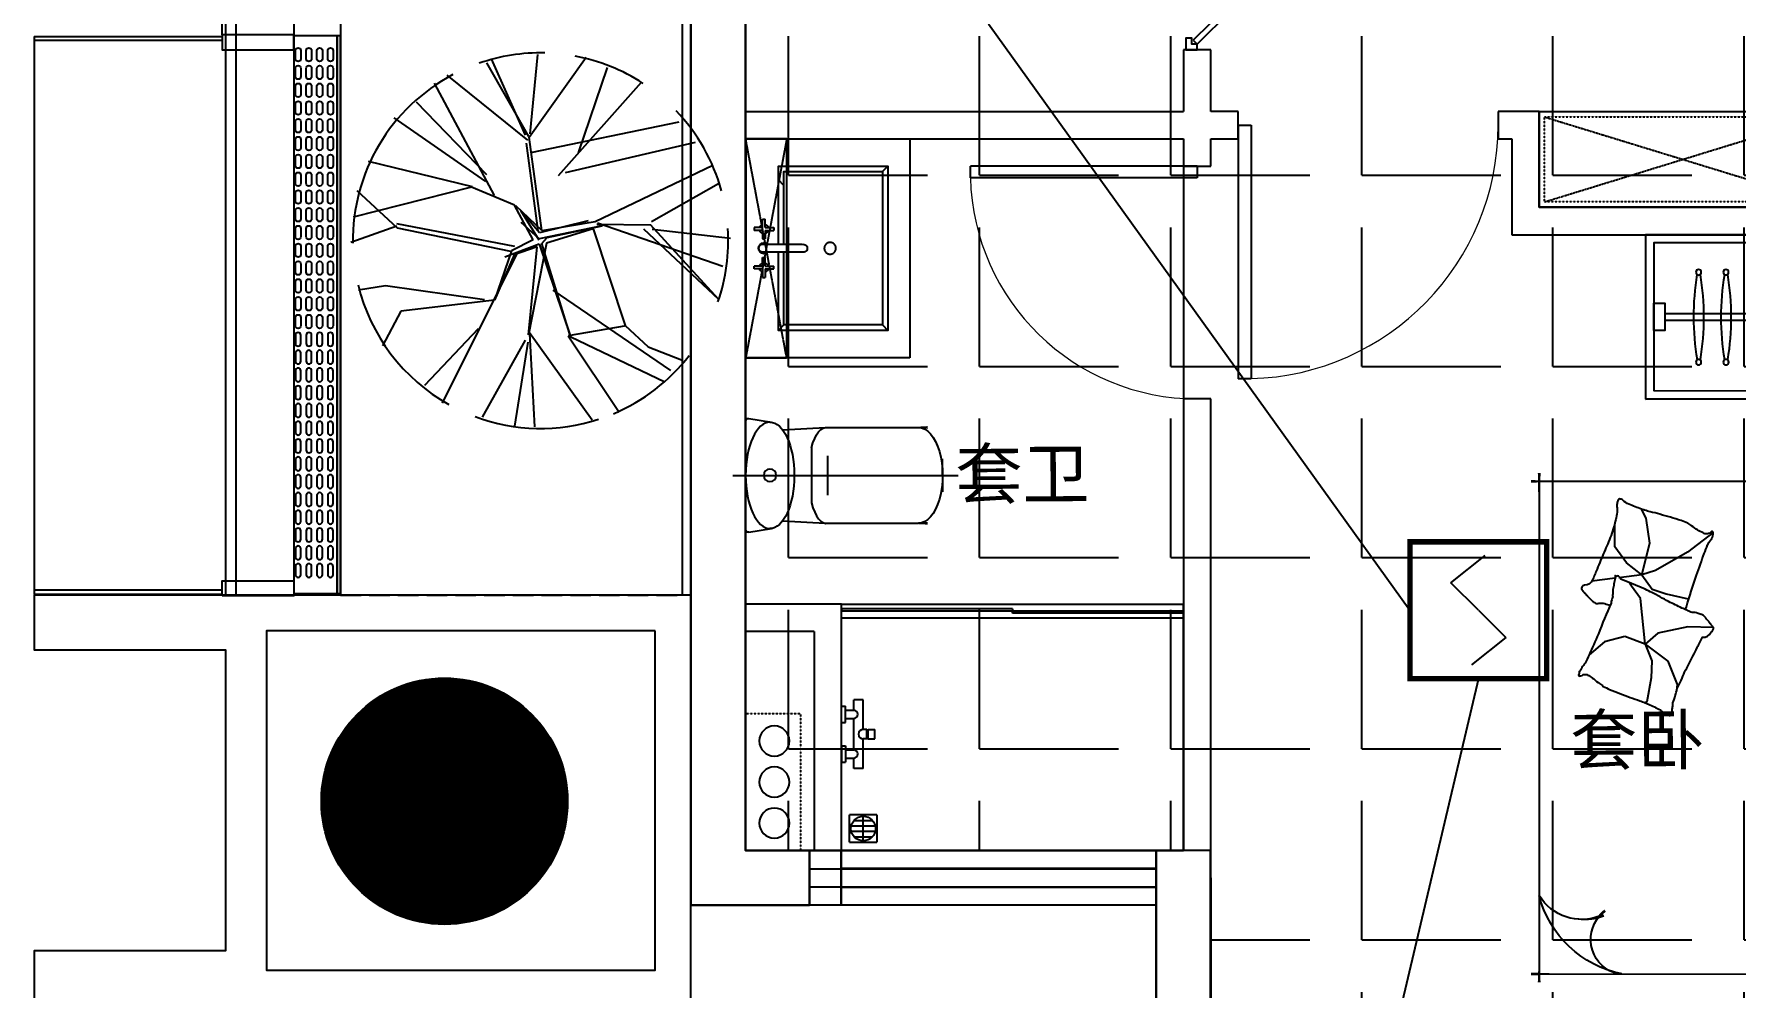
# Model space of a CAD drawing. Extents: x -284868 to 304789, y -137694 to 137894.
# Drawn here: x 189888 to 196108, y -114021 to -110535 of the extents above; entities that cross this region are included whole.
import ezdxf
from ezdxf.enums import TextEntityAlignment as Align

# ---------------------------------------------------------------- set-up
doc = ezdxf.new("R2010")
doc.units = 0
for name, pattern in [('AX-COMP-140B（200）$0$1#comfort_plan$0$DASH', [0.35, 0.25, -0.1]), ('AX-COMP-140B（200）$0$DASH', [0.35, 0.25, -0.1]), ('AX-COMP140B-Fur$0$AX-COMP140B-Fur$0$CONTINOUS', [0]), ('AX-COMP140B-Fur$0$AX-COMP140B-Fur$0$XU-140-SF-N1$0$DASH', [0.35, 0.25, -0.1]), ('AX-CORE160-Fur$0$DASH', [0.35, 0.25, -0.1]), ('DASH', [0.35, 0.25, -0.1])]:
    doc.linetypes.add(name, pattern=pattern)
doc.layers.get('0').update_dxf_attribs({"linetype": 'CONTINUOUS'})
for name, color, linetype in [('0-墙', 4, 'CONTINUOUS'), ('0-底图', 251, 'CONTINUOUS'), ('0-建筑外轮廓', 8, 'CONTINUOUS'), ('0-建筑柱体', 251, 'CONTINUOUS'), ('0-窗', 11, 'CONTINUOUS'), ('0-非设计区域', 251, 'CONTINUOUS'), ('E-FIRE-CIRC', 120, 'CONTINUOUS'), ('EQUIP-消防', 3, 'CONTINUOUS'), ('F-地漏', 8, 'CONTINUOUS'), ('P-完成面', 42, 'CONTINUOUS'), ('P-平面家具', 3, 'CONTINUOUS'), ('P-平面植物', 251, 'CONTINUOUS')]:
    doc.layers.add(name, color=color, linetype=linetype)
doc.styles.add('_TCH_DYN', font='')
doc.styles.get("Standard").update_dxf_attribs({"font": 'GBENOR', "bigfont": 'GBCBIG'})
doc.styles.get('_TCH_DYN').set_extended_font_data('SimSun')

# ---------------------------------------------------------------- blocks, each defined once
blk = doc.blocks.new('20000110023AX-COMP-140B（200）$0$111110111022110811071652CDX卫生间立管047060')
at = {"linetype": 'AX-COMP-140B（200）$0$1#comfort_plan$0$DASH', "ltscale": 0.2}
for p, q in [((-250, 105), (250, 105)), ((-250, 105), (-250, -95)), ((250, 105), (250, -95)), ((-250, -95), (250, -95))]:
    blk.add_line(p, q, dxfattribs=at)
for centre in [(-150, 0), (0, 0), (150, 0)]:
    blk.add_circle(centre, 55)
blk = doc.blocks.new('*U399')
for p, q in [((600, 80), (600, 330)), ((700, -20), (700, 330)), ((600, 80), (-200, 80)), ((-200, -20), (700, -20))]:
    blk.add_line(p, q)
at = {"extrusion": (0, 0, -1), "zscale": -1}
blk.add_blockref('20000110023AX-COMP-140B（200）$0$111110111022110811071652CDX卫生间立管047060', (-50, 225), dxfattribs=at)
blk = doc.blocks.new('*U375')
at = {"linetype": 'AX-COMP-140B（200）$0$1#comfort_plan$0$DASH'}
for p, q in [((-349.9, 130), (-349.9, 280)), ((-349.9, 280), (450.1, 280)), ((450.1, 130), (-349.9, 280)), ((-349.9, 130), (450.1, 280)), ((450.1, 280), (450.1, 130)), ((450.1, 130), (-349.9, 130))]:
    blk.add_line(p, q, dxfattribs=at)
for p, q in [((-349.9, 280), (-349.9, -320)), ((450.1, 280), (-349.9, 280)), ((-25.4, 218.2), (-25.4, 249.5)), ((-25.4, 249.5), (-15.4, 249.5)), ((-15.4, 218.2), (-15.4, 249.5)), ((115.4, 218.2), (115.4, 249.5)), ((125.4, 249.5), (115.4, 249.5)), ((125.4, 218.2), (125.4, 249.5)), ((450.1, -320), (450.1, 280)), ((-25.4, 218.2), (-56.6, 218.2)), ((-56.6, 218.2), (-56.6, 208.2)), ((-25.4, 208.2), (-56.6, 208.2)), ((-25.4, 208.2), (-25.4, 177)), ((-15.4, 218.2), (15.9, 218.2)), ((-15.4, 208.2), (15.9, 208.2)), ((-15.4, 208.2), (-15.4, 177)), ((15.9, 218.2), (15.9, 208.2)), ((115.4, 218.2), (84.1, 218.2)), ((84.1, 218.2), (84.1, 208.2)), ((115.4, 208.2), (84.1, 208.2)), ((115.4, 208.2), (115.4, 177)), ((125.4, 218.2), (156.6, 218.2)), ((125.4, 208.2), (156.6, 208.2)), ((125.4, 208.2), (125.4, 177)), ((156.6, 218.2), (156.6, 208.2)), ((-179.9, 140), (-199.9, 160)), ((-25.4, 177), (-15.4, 177)), ((125.4, 177), (115.4, 177)), ((330.1, 140), (350.1, 160)), ((-229.9, -220), (-249.9, -240)), ((330.1, -220), (350.1, -240)), ((-349.9, -320), (450.1, -320))]:
    blk.add_line(p, q)
at = {"linetype": 'AX-COMP-140B（200）$0$DASH'}
for p, q in [((35.6, 217.6), (35.6, 70.8)), ((64.4, 70.8), (64.4, 217.6))]:
    blk.add_line(p, q, dxfattribs=at)
for points in [[(35.6, 160), (-249.9, 160), (-249.9, -240), (350.1, -240), (350.1, 160), (64.4, 160)], [(35.6, 140), (-229.9, 140), (-229.9, -220), (330.1, -220), (330.1, 140), (64.4, 140)]]:
    blk.add_lwpolyline(points)
blk.add_circle((50, -28.6), 21.4, dxfattribs=at)
for centre, start, end in [((-20.4, 213.2), 107.00272, 162.99728), ((-20.4, 213.2), 197.00272, 252.99728), ((-20.4, 213.2), 17.00272, 72.99728), ((-20.4, 213.2), 287.00272, 342.99728), ((120.4, 213.2), 107.00272, 162.99728), ((120.4, 213.2), 197.00272, 252.99728), ((120.4, 213.2), 17.00272, 72.99728), ((120.4, 213.2), 287.00272, 342.99728)]:
    blk.add_arc(centre, 17.1, start, end, dxfattribs=at)
for centre, radius, start, end in [((50, 213.2), 20, 315.95732, 224.04268), ((50, 217.6), 14.4, 0, 180), ((50, 69.2), 14.5, 173.57398, 6.42602)]:
    blk.add_arc(centre, radius, start, end)
blk = doc.blocks.new('2111111100110023AX-COMP140B-Fur$0$AX-COMP140B-Fur$0$111110111022110811071652A$C643C1FD2053066')
for points in [[(28, 342.7, -0.263368), (0.1, 361.5, -0.494818), (9.2, 380.2, -0.049225), (26.9, 382, -0.036831), (50.5, 380.2, -0.031893), (88.5, 372.1, 0.035782), (122.4, 365.1, 0.032941), (212.1, 359.2, 0.026564), (323.3, 365.1, 0.017905), (360.8, 370.4, -0.033397), (381, 372.7, -0.03204), (418.1, 372, 0.018442), (482.4, 368.9, 0.010837), (547.2, 369.7, 0.014624), (595.1, 372.7, 0.111249), (617.7, 380, -0.153708), (634.6, 384, -0.076444), (642, 382.2, -0.215512), (643.9, 380.2, -0.585858), (641.3, 377.2, 0.363489), (636.4, 374.6, 0.191716), (636.4, 363, -0.129675), (638.3, 346.4, -0.01735), (635.3, 329.6, 0.019326), (632.7, 314.5, 0.018818), (626.1, 246.1, 0.021828), (625.2, 186.9, 0.006204), (626.5, 153.1, 0.001963), (632.7, 46.2, 0.028341), (636.9, 10, -0.117014), (636.4, 1.1, -0.36606), (635, 0.2, -0.03973), (621.4, 3, -0.048309), (607.7, 8.5, 0.062981), (597, 12.4, 0.04058), (573.6, 15.8, 0.014345), (506.9, 18, 0.005484), (381.4, 17.3, 0.007153), (285.3, 14.3, 0.008762), (242.7, 11.6, -0.008153), (197, 8.6, -0.06251), (139.9, 13, 0.078669), (94.3, 15.1, 0.047825), (71.9, 10.4, -0.034494), (41.1, 3, -0.023571), (15.8, 0, -0.510228), (14.9, 1.1), (22.4, 31.2), (43, 113.7, 0.073041), (45, 133.3, 0.023305), (39.3, 194.4, 0.018299), (35.2, 217.3, -0.01097), (27.9, 255.3, -0.042281), (24.9, 289.6, -0.027201), (27.9, 343)], [(583.8, 374.6, 0.088153), (549.3, 371, 0.088153), (518.1, 355.8, 0.077547), (496.5, 334.2, 0.077547), (482.4, 307)], [(501.9, 368.9, 0.027842), (478.1, 358.3, 0.048685), (465.5, 350.2, 0.023666), (437.6, 325.8, 0.031223), (418.6, 305.1, 0.046801), (413.5, 297.5, 0.023191), (405.5, 280.7)], [(118.4, 15.8, 0.009729), (145.7, 24.8, 0.009729), (172.6, 34.9, 0.007971), (194.3, 44, 0.007971), (215.8, 53.7)]]:
    blk.add_lwpolyline(points, format="xyb")
blk = doc.blocks.new('2111111100110023AX-COMP140B-Fur$0$AX-COMP140B-Fur$0$111110111022110811071652A$C5A527934052065')
for p, q in [((122.8, 492.3), (194, 398.8)), ((469.1, 493.2), (467.3, 399.6)), ((194, 398.8), (261.6, 281.4)), ((347, 320.5), (364.8, 400.5)), ((467.3, 399.6), (490.5, 289.8)), ((329.2, 269), (347, 320.5)), ((530.8, 243.4), (592.7, 326.9)), ((592.7, 326.9), (677.8, 361)), ((677.8, 361), (699.5, 357.9)), ((162, 260.1), (69.5, 247.7)), ((277.7, 231.7), (162, 260.1)), ((261.6, 281.4), (277.7, 231.7)), ((277.7, 231.7), (329.2, 269)), ((490.5, 289.8), (530.8, 243.4)), ((530.8, 243.4), (591.1, 268.1)), ((591.1, 268.1), (653.1, 265)), ((653.1, 265), (741.3, 249.6)), ((741.3, 249.6), (744.3, 243.8)), ((69.5, 247.7), (37.1, 229.6)), ((277.7, 231.7), (233.2, 174.8)), ((277.7, 231.7), (288.3, 147)), ((318.7, 193.9), (307.8, 186.1)), ((363.6, 226.4), (318.7, 193.9)), ((530.8, 243.4), (363.6, 226.4)), ((530.8, 243.4), (502.9, 169.1)), ((174.5, 132.1), (90.9, 132.1)), ((233.2, 174.8), (174.5, 132.1)), ((289.9, 133.7), (300.6, 48.6)), ((502.9, 169.1), (521.5, 94.8)), ((521.5, 94.8), (569.7, 38.5))]:
    blk.add_line(p, q)
blk.add_lwpolyline([(405, 391.5, -0.025626), (394.6, 394, -0.0108), (278.2, 431.5, -0.00456), (199.4, 459.6, -0.01125), (167.9, 471.9, -0.069394), (150.9, 482, 0.079756), (136, 490.4, 0.106399), (122.8, 492.3, 0.328642), (119.2, 489.3, 0.299547), (121.3, 483.4, -0.189917), (126.3, 475.5, -0.033518), (127.3, 466.2, -0.075627), (126.9, 462.1, -0.053489), (124.2, 455.1, -0.017838), (113.3, 435.3, -0.038394), (97.8, 413.4, 0.059529), (88.5, 398.9, 0.035943), (79, 375.3, 0.011245), (55.9, 297.6, 0.006203), (46.6, 262, -0.010783), (41.1, 241.6, -0.019485), (37.1, 229.6, -0.005062), (19.4, 184.4, -0.101392), (4.4, 161.7, 0.223768), (0, 149.6, 0.25558), (2.8, 145.5, 0.081563), (16.9, 140.9, 0.071805), (32.3, 140.8, -0.069985), (48.1, 140.7, -0.03546), (101.7, 129, -0.029432), (163.8, 106.8, -0.001554), (193.8, 93.8, 0.00152), (224.5, 80.6, 0.004735), (256.2, 67.5, -0.00382), (295.6, 51.2, -0.296001), (315.3, 22.1, 0.649774), (334.6, 14, 0.02319), (338.7, 18.2, -0.0288), (342, 21.5, -0.005727), (347.9, 26.7, 0.004358), (355.7, 33.5, 0.027528), (371, 48.7, 0.046214), (378.7, 59, 0.194121), (381.2, 74, -0.133719), (382.3, 95.6, -0.005779), (389, 115.4, -0.008882)], format="xyb")
blk.add_lwpolyline([(770.3, 299.1, 0.101392), (787, 320.6, -0.223768), (792.3, 332.3, -0.25558), (789.8, 336.7, -0.081563), (776.1, 342.3, -0.071805), (760.8, 343.6, 0.069985), (745, 344.9, 0.03546), (692.5, 360.6, 0.029432), (632.3, 387.6, 0.001554), (603.3, 402.8, -0.00152), (573.8, 418.3, -0.004735), (543.1, 433.8, 0.00382), (505.1, 453.1, 0.296001), (487.7, 483.6, 0.265444), (469.1, 493.2, -0.02319), (464.7, 489.3, 0.0288), (461.2, 486.3, 0.005727), (454.9, 481.5, -0.004358), (446.6, 475.3, -0.027528), (430.1, 461.4, -0.046214), (421.7, 451.7, -0.194121), (418, 436.9, 0.133719), (415.3, 415.4, 0.011505), (398.6, 377.3, 0.008882), (374.9, 328.9, 0.012426), (341.4, 267.4, -0.033612), (330, 244.1), (309.3, 193.4), (293.3, 154.3, 0.224341), (280.3, 142.3, -0.722772), (280.1, 134.4, -0.103513), (283.5, 133.9, 0.053465), (290, 133.7, 0.030109), (310.7, 129.5, -0.031436), (330.6, 125.5, -0.05324), (344.2, 125.2, 0.05518), (357.4, 124.8, 0.056271), (380.1, 118.8, 0.0108), (493.3, 72.6, 0.00456), (569.7, 38.5, 0.01125), (600.2, 23.8, 0.069394), (616.3, 12.5, -0.079756), (630.6, 2.9, -0.106399), (643.6, 0, -0.328642), (647.5, 2.8, -0.299547), (645.8, 8.8, 0.189917), (641.5, 17.1, 0.033518), (641.1, 26.4, 0.075627), (641.8, 30.4, 0.053489), (645, 37.3, 0.017838), (657.4, 56.2, 0.038394), (674.5, 76.8, -0.059529), (685, 90.5, -0.035943), (696.3, 113.3, -0.011245), (725.3, 189, -0.006203), (737.2, 223.8, 0.010783), (744.3, 243.8, 0.019485), (749.2, 255.4, 0.005062)], format="xyb", close=True)
blk = doc.blocks.new('2111111100110023AX-COMP140B-Fur$0$AX-COMP140B-Fur$0$111110111022110811071652cdx床头灯2.0055068')
for p, q in [((0, 122), (0, 164.8)), ((-34.7, 25.2), (-94.8, 69)), ((-22.4, 36.6), (-61.2, 100)), ((-6.7, 42.3), (-18.3, 115.8)), ((10, 41.7), (27.5, 114)), ((25.2, 34.7), (69, 94.8)), ((-122, 0), (-164.8, 0)), ((-41.7, 10), (-114, 27.5)), ((-19.5, 0), (-38.2, 0)), ((0, 19.5), (0, 38.2)), ((19.5, 0), (38.2, 0)), ((36.6, 22.4), (100, 61.2)), ((42.3, 6.7), (115.8, 18.3)), ((122, 0), (164.8, 0)), ((-42.3, -6.7), (-115.8, -18.3)), ((-36.6, -22.4), (-100, -61.2)), ((-25.2, -34.7), (-69, -94.8)), ((-27.3, -114.1), (-10, -41.7)), ((0, -19.5), (0, -38.2)), ((18.7, -113.9), (7, -42.3)), ((62.6, -99.2), (22.9, -36.2)), ((34.7, -25.2), (96, -67.3)), ((41.7, -10), (114.4, -25.8)), ((0, -122), (0, -164.8))]:
    blk.add_line(p, q)
for points in [[(0, 164.8), (0, 122)], [(-164.8, 0), (-122, 0)], [(164.8, 0), (122.1, -1.7)], [(0, -164.8), (0, -122)]]:
    blk.add_lwpolyline(points)
for radius in [42.9, 38.2]:
    blk.add_circle((0, 0), radius)
for centre, start, end in [((-74.5, 34.5), 120.48094, 190.0445), ((-55.7, 60.3), 97.98094, 167.5445), ((-28.3, 77.1), 75.48094, 145.0445), ((3.3, 82), 52.98094, 122.5445), ((34.5, 74.5), 30.48094, 100.0445), ((60.3, 55.7), 7.98094, 77.5445), ((-82, 3.3), 142.98094, 212.5445), ((77.1, 28.3), 345.48094, 55.0445), ((82, -3.3), 322.98094, 32.5445), ((-77.1, -28.3), 165.48094, 235.0445), ((-60.3, -55.7), 187.98094, 257.5445), ((74.5, -34.5), 300.48094, 10.0445), ((-34.5, -74.5), 210.48094, 280.0445), ((-3.3, -82), 232.98094, 302.5445), ((28.3, -77.1), 255.48094, 325.0445), ((55.7, -60.3), 277.98094, 347.5445)]:
    blk.add_arc(centre, 40.1, start, end)
blk = doc.blocks.new('*U382')
for p, q in [((-900, 0), (-1350, 0)), ((-1350, 0), (-1350, -450)), ((1350, 0), (-1350, 0)), ((-900, 0), (900, 0)), ((-900, -2100), (-900, 0)), ((-900, -450), (-900, 0)), ((-1330, -50), (-1330, -430)), ((-920, -430), (-920, -50)), ((-900, -52.4), (900, -52.4)), ((900, 0), (900, -2100)), ((900, -450), (900, 0)), ((900, 0), (1350, 0)), ((920, -430), (920, -50)), ((1330, -50), (1330, -430)), ((1350, 0), (1350, -450)), ((-1330, -430), (-920, -430)), ((1330, -430), (920, -430)), ((-1350, -450), (-900, -450)), ((1350, -450), (900, -450)), ((900, -2100), (-900, -2100))]:
    blk.add_line(p, q)
at = {"linetype": 'AX-COMP140B-Fur$0$AX-COMP140B-Fur$0$CONTINOUS', "ltscale": 2.5}
blk.add_line((-900, -494.1), (129.6, -493.7), dxfattribs=at)
for points in [[(-1300, -20), (-1300, -50), (-1330, -50)], [(-950, -20), (-1300, -20)], [(-950, -20), (-950, -50), (-920, -50)], [(950, -20), (950, -50), (920, -50)], [(950, -20), (1300, -20)], [(1300, -20), (1300, -50), (1330, -50)]]:
    blk.add_lwpolyline(points)
for points in [[(-1350, -332.6, 0, 18, 0), (-1350, -478.5, 10, 10, 0)], [(-900, -349.7, 0, 10, 0), (-900, -477.7, 10, 10, 0)], [(900, -349.7, 0, 10, 0), (900, -477.7, 10, 10, 0)], [(1350, -332.6, 0, 18, 0), (1350, -478.5, 10, 10, 0)], [(-1380.6, -450, 10, 0, 0), (-1202.9, -450, 10, 10, 0)], [(-873.3, -450, 18, 0, 0), (-1032.5, -450, 10, 10, 0)], [(873.3, -450, 18, 0, 0), (1032.5, -450, 10, 10, 0)], [(1380.6, -450, 10, 0, 0), (1202.9, -450, 10, 10, 0)], [(-668.5, -1859, 10, 0, -0.374242), (-834.4, -1895.4, 10, 10, 2.21586)], [(-686.1, -1863.7, 10, 0, 0.177019), (-693.3, -1995.7, 10, 10, -2.21586)], [(-900, -1958.5, 0, 10, 0), (-900, -2130, 10, 10, 0)], [(900, -2005.4, 0, 10, 0), (900, -2130, 10, 10, 0)], [(-775.4, -2100, 0, 10, 0), (-930, -2100, 10, 10, 0)], [(658.3, -2100, 0, 10, 0), (930, -2100, 10, 10, 0)]]:
    blk.add_lwpolyline(points, format="xyseb")
for centre, radius, start, end in [((128.9, -1775.7), 1282, 53.02297, 89.96514), ((10.6, -1124.5), 642, 25.92108, 79.31539), ((-515.9, -1720.7), 391.6, 191.30173, 255.64344), ((-773.9, -1781.8), 129.7, 193.56133, 311.45499), ((-519.2, -1944.9), 181.3, 157.79381, 238.81667)]:
    blk.add_arc(centre, radius, start, end, dxfattribs=at)
at = {"linetype": 'AX-COMP140B-Fur$0$AX-COMP140B-Fur$0$XU-140-SF-N1$0$DASH', "ltscale": 2.5}
blk.add_arc((757.9, -855.2), 175.9, 36.12132, 174.81159, dxfattribs=at)
at = {"xscale": -1}
for name, p in [('2111111100110023AX-COMP140B-Fur$0$AX-COMP140B-Fur$0$111110111022110811071652cdx床头灯2.0055068', (-1125, -225)), ('2111111100110023AX-COMP140B-Fur$0$AX-COMP140B-Fur$0$111110111022110811071652A$C643C1FD2053066', (-140.3, -485.7)), ('2111111100110023AX-COMP140B-Fur$0$AX-COMP140B-Fur$0$111110111022110811071652A$C5A527934052065', (835.6, -1956.2))]:
    blk.add_blockref(name, p, dxfattribs=at)
for name, p in [('2111111100110023AX-COMP140B-Fur$0$AX-COMP140B-Fur$0$111110111022110811071652cdx床头灯2.0055068', (1125, -225)), ('2111111100110023AX-COMP140B-Fur$0$AX-COMP140B-Fur$0$111110111022110811071652A$C643C1FD2053066', (140.3, -485.7))]:
    blk.add_blockref(name, p)
blk = doc.blocks.new('*U374')
at = {"ltscale": 10}
for p, q in [((0, 327), (0, -496.5)), ((-208, 268.7), (-194.2, 185.4)), ((-197.6, 280), (197.6, 280)), ((208, 268.7), (194.2, 185.4)), ((-166, 144.9), (-175, -10.6)), ((166, 144.9), (175, -10.6)), ((-100.2, 39.7), (100.2, 39.7)), ((0, 25.9), (0, -63.5)), ((-175, -12), (-175, -351.2)), ((-71.7, -18.8), (71.7, -18.8)), ((-43.6, -18.8), (43.6, -18.8)), ((175, -12), (175, -351.2))]:
    blk.add_line(p, q, dxfattribs=at)
for p, q in [((-375, 280), (375, 280)), ((-175, -351.2), (-175, -384.6)), ((0, -440), (-59.9, -440)), ((0, -440), (59.9, -440))]:
    blk.add_line(p, q)
for points in [[(-175, -384.6, 10, 0, 0), (-175, -296.7, 10, 10, 0)], [(175, -384.6, 10, 0, 0), (175, -296.7, 10, 10, 0)]]:
    blk.add_lwpolyline(points, format="xyseb")
blk.add_circle((0, 191.2), 22.8, dxfattribs=at)
for centre, start, end in [((-197.6, 269.5), 90, 184.88863), ((197.6, 269.5), 355.11137, 90)]:
    blk.add_arc(centre, 10.4, start, end, dxfattribs=at)
at = {"ltscale": 10, "extrusion": (0, 0, -1)}
for centre, major_axis, ratio, start_param, end_param in [((0, 191.2), (194.6, 0), 0.456392, 3.141593, 6.283185), ((0.7, -11.9), (-174.9, 3.2), 0.369842, 2.169272, 3.218057)]:
    blk.add_ellipse(centre, major_axis=major_axis, ratio=ratio, start_param=start_param, end_param=end_param, dxfattribs=at)
at = {"ltscale": 10}
for centre, major_axis, ratio, start_param, end_param in [((0, 191.2), (194.6, 0), 0.456392, 3.141593, 6.283185), ((-0.7, -11.9), (174.9, 3.2), 0.369842, 2.169272, 3.218057), ((0, -351.2), (-175, 0), 0.507463, 0, 3.141593)]:
    blk.add_ellipse(centre, major_axis=major_axis, ratio=ratio, start_param=start_param, end_param=end_param, dxfattribs=at)
blk = doc.blocks.new('*U377')
for p, q in [((-350, -920), (-350, 330)), ((-300, 330), (-350, 330)), ((-325, -295), (-325, 330)), ((-325, 330), (-317, 330)), ((-317, 330), (-317, -295)), ((-300, -920), (-300, 330)), ((550, 330), (-300, 330)), ((550, -920), (550, 330)), ((-333, -295), (-333, -920)), ((-333, -295), (-325, -295)), ((-325, -920), (-325, -295)), ((-317, -295), (-325, -295)), ((142.5, -797.5), (107.5, -797.5)), ((107.5, -822.5), (107.5, -797.5)), ((142.5, -822.5), (142.5, -797.5)), ((420, -790), (420, -890)), ((420, -790), (520, -790)), ((440, -873.5), (440, -806.5)), ((460, -883.9), (460, -796.1)), ((480, -883.9), (480, -796.1)), ((500, -873.5), (500, -806.5)), ((520, -890), (520, -790)), ((0, -840), (0, -875)), ((107.5, -840), (0, -840)), ((142.5, -822.5), (107.5, -822.5)), ((107.5, -827.5), (107.5, -840)), ((142.5, -827.5), (107.5, -827.5)), ((109.5, -827.5), (109.5, -822.5)), ((140.5, -827.5), (140.5, -822.5)), ((142.5, -827.5), (142.5, -840)), ((250, -840), (142.5, -840)), ((250, -840), (250, -875)), ((515, -840), (425, -840)), ((-300, -920), (-350, -920)), ((-333, -920), (-325, -920)), ((550, -920), (-300, -920)), ((37.5, -875), (0, -875)), ((22.5, -920), (22.5, -905)), ((82.5, -905), (22.5, -905)), ((82.5, -920), (22.5, -920)), ((37.5, -905), (37.5, -875)), ((67.5, -905), (67.5, -875)), ((182.5, -875), (67.5, -875)), ((82.5, -920), (82.5, -905)), ((167.5, -920), (82.5, -920)), ((167.5, -920), (167.5, -905)), ((167.5, -905), (227.5, -905)), ((167.5, -920), (227.5, -920)), ((182.5, -905), (182.5, -875)), ((250, -875), (212.5, -875)), ((212.5, -905), (212.5, -875)), ((227.5, -920), (227.5, -905)), ((520, -890), (420, -890))]:
    blk.add_line(p, q)
blk.add_circle((470, -840), 45)
for centre, radius, start, end in [((52.5, -875), 15, 0, 180), ((125, -840), 17.5, 180, 0), ((197.5, -875), 15, 0, 180)]:
    blk.add_arc(centre, radius, start, end)
blk = doc.blocks.new('*U383')
for p, q in [((0, 600), (-1711, 600)), ((-1641, 312), (-70, 312)), ((-1641, 288), (-70, 288))]:
    blk.add_line(p, q)
for points in [[(-1711, 600), (0, 600), (0, 0), (-1711, 0)], [(-1681, 570), (-30, 570), (-30, 30), (-1681, 30)], [(-1681, 250), (-1641, 250), (-1641, 350), (-1681, 350)], [(-30, 250), (-70, 250), (-70, 350), (-30, 350)]]:
    blk.add_lwpolyline(points, close=True)
for centre in [(-1517.4, 465.5), (-1417.4, 465.5), (-1317.4, 465.5), (-1217.4, 465.5), (-1117.4, 465.5), (-1017.4, 465.5), (-917.4, 465.5), (-817.4, 465.5), (-726.7, 465.5), (-556, 457.7), (-496.6, 465.5), (-375.5, 461.2), (-299.1, 461.6), (-145.1, 465.5), (-1517.4, 137), (-1417.4, 137), (-1317.4, 137), (-1217.4, 137), (-1117.4, 137), (-1017.4, 137), (-917.4, 137), (-817.4, 137), (-726.7, 137), (-654.8, 144.5), (-496.6, 137), (-450.7, 141.5), (-229.9, 140.5), (-145.1, 137)]:
    blk.add_circle(centre, 10)
for centre, start, end in [((-585.8, 300.9), 170.53281, 189.42009), ((-2447.9, 301.6), 350.53281, 9.42009), ((-485.8, 300.9), 170.53281, 189.42009), ((-2347.9, 301.6), 350.53281, 9.42009), ((-385.8, 300.9), 170.53281, 189.42009), ((-2247.9, 301.6), 350.53281, 9.42009), ((-285.8, 300.9), 170.53281, 189.42009), ((-2147.9, 301.6), 350.53281, 9.42009), ((-185.8, 300.9), 170.53281, 189.42009), ((-2047.9, 301.6), 350.53281, 9.42009), ((-85.8, 300.9), 170.53281, 189.42009), ((-1947.9, 301.6), 350.53281, 9.42009), ((14.2, 300.9), 170.53281, 189.42009), ((-1847.9, 301.6), 350.53281, 9.42009), ((114.2, 300.9), 170.53281, 189.42009), ((-1747.9, 301.6), 350.53281, 9.42009), ((204.9, 300.9), 170.53281, 189.42009), ((-1657.3, 301.6), 350.53281, 9.42009), ((282.9, 20.4), 153.02219, 171.90947), ((-1492.8, 581.4), 333.02219, 351.90947), ((435, 300.9), 170.53281, 189.42009), ((-1427.1, 301.6), 350.53281, 9.42009), ((492.9, 88.8), 157.35094, 176.23822), ((-1320, 514.2), 337.35094, 356.23822), ((645.1, 497.5), 182.74629, 201.63358), ((-1175, 104.3), 2.74629, 21.63358), ((785.5, 301.6), 170.57991, 189.46719), ((-1076.7, 300.9), 350.57991, 9.46719)]:
    blk.add_arc(centre, 948.9, start, end)
blk = doc.blocks.new('*U384')
at = {"linetype": 'AX-CORE160-Fur$0$DASH', "ltscale": 0.2}
for p, q in [((20, -330), (1030, -20)), ((20, -20), (1030, -330)), ((1070, -330), (2080, -20)), ((1070, -20), (2080, -330))]:
    blk.add_line(p, q, dxfattribs=at)
for points in [[(0, 0), (1050, 0), (1050, -350), (0, -350)], [(1050, 0), (2100, 0), (2100, -350), (1050, -350)]]:
    blk.add_lwpolyline(points, close=True)
for points in [[(20, -20), (1030, -20), (1030, -330), (20, -330)], [(1070, -20), (2080, -20), (2080, -330), (1070, -330)]]:
    blk.add_lwpolyline(points, close=True, dxfattribs=at)
blk = doc.blocks.new('2$DorLib2D$00000001')
for p, q in [((0.45, 0.975), (0.5, 0.975)), ((0.45, 0), (0.45, 0.975)), ((0.5, 0), (0.5, 0.975)), ((0.5, 0), (0.45, 0))]:
    blk.add_line(p, q)
at = {"lineweight": 13}
blk.add_arc((0.475, 0), 0.975, 91.46928, 180, dxfattribs=at)
blk = doc.blocks.new('2$TCHSYS$WIN2D')
for p, q in [((-0.5, 0.5), (0.5, 0.5)), ((-0.5, 0.5), (-0.5, -0.5)), ((0.5, 0.5), (0.5, -0.5)), ((0.5, 0.1667), (-0.5, 0.1667)), ((0.5, -0.1667), (-0.5, -0.1667)), ((-0.5, -0.5), (0.5, -0.5))]:
    blk.add_line(p, q)
blk = doc.blocks.new('$DorLib2D$00000034')
for p, q in [((-0.3348, 0.1427), (-0.475, 0)), ((-0.3182, 0.1263), (-0.4584, -0.0164)), ((-0.3348, 0.1427), (-0.3182, 0.1263)), ((-0.3015, 0.1427), (-0.3182, 0.1263)), ((-0.3182, 0.1263), (-0.178, -0.0164)), ((-0.3015, 0.1427), (-0.1614, 0)), ((0.3015, 0.1427), (0.1614, 0)), ((0.3182, 0.1263), (0.178, -0.0164)), ((0.3015, 0.1427), (0.3182, 0.1263)), ((0.3348, 0.1427), (0.3182, 0.1263)), ((0.3182, 0.1263), (0.4584, -0.0164)), ((0.3348, 0.1427), (0.475, 0)), ((-0.5, -0.048), (-0.5, 0)), ((-0.4584, -0.0164), (-0.475, 0)), ((-0.178, -0.0164), (-0.1614, 0)), ((0.178, -0.0164), (0.1614, 0)), ((0.4584, -0.0164), (0.475, 0)), ((0.5, -0.048), (0.5, 0))]:
    blk.add_line(p, q)
for points in [[(-0.2899, 0.1308), (-0.2804, 0.1401), (-0.255, 0.1143), (-0.2645, 0.1049)], [(-0.2866, 0.1275), (-0.2804, 0.1335), (-0.2616, 0.1144), (-0.2678, 0.1083)], [(0.2899, 0.1308), (0.2804, 0.1401), (0.255, 0.1143), (0.2645, 0.1049)], [(0.2866, 0.1275), (0.2804, 0.1335), (0.2616, 0.1144), (0.2678, 0.1083)], [(-0.5, 0), (-0.475, 0), (-0.475, -0.023), (-0.45, -0.023), (-0.45, -0.048), (-0.5, -0.048)], [(0.5, 0), (0.475, 0), (0.475, -0.023), (0.45, -0.023), (0.45, -0.048), (0.5, -0.048)]]:
    blk.add_lwpolyline(points)
blk = doc.blocks.new('DDDDDDDGFDSG')
for p, q in [((419610.9, 11359.4), (419610.9, 9859.4)), ((419810.9, 11159.4), (419810.9, 9859.4)), ((421510.9, 10084.4), (421410.9, 10084.4)), ((421410.9, 10084.4), (421410.9, 9859.4)), ((421510.9, 9859.4), (421510.9, 10084.4)), ((419610.9, 9859.4), (419610.9, 6959.4)), ((419810.9, 9859.4), (421410.9, 9859.4)), ((421610.9, 9859.4), (421510.9, 9859.4)), ((421610.9, 9759.4), (421610.9, 9859.4)), ((422710.9, 9859.4), (422560.9, 9859.4)), ((422560.9, 9859.4), (422560.9, 9759.4)), ((422710.9, 9859.4), (422710.9, 9509.4)), ((419810.9, 9759.4), (421410.9, 9759.4)), ((419810.9, 9759.4), (419810.9, 7159.4)), ((421410.9, 9759.4), (421410.9, 9659.4)), ((421510.9, 9759.4), (421610.9, 9759.4)), ((421510.9, 9659.4), (421510.9, 9759.4)), ((422560.9, 9759.4), (422610.9, 9759.4)), ((422610.9, 9759.4), (422610.9, 9409.4)), ((421410.9, 9659.4), (421410.9, 8809.4)), ((421410.9, 9659.4), (421510.9, 9659.4)), ((422710.9, 9509.4), (424810.9, 9509.4)), ((422610.9, 9409.4), (424810.9, 9409.4)), ((421510.9, 8809.4), (421410.9, 8809.4)), ((421410.9, 8809.4), (421410.9, 7159.4)), ((421510.9, 7059.4), (421510.9, 8809.4)), ((420044.8, 7159.4), (419810.9, 7159.4)), ((420044.8, 6959.4), (420044.8, 7159.4)), ((421410.9, 7159.4), (421310.9, 7159.4)), ((421310.9, 7159.4), (421310.9, 6959.4)), ((421510.9, 7059.4), (421511, 5759.4)), ((419610.9, 6959.4), (420044.8, 6959.4)), ((421310.9, 6959.4), (421311, 5759.4)), ((421510.9, 6959.4), (421510.9, 6959.4)), ((421510.9, 6959.4), (421510.9, 6959.4))]:
    blk.add_line(p, q)
blk.add_lwpolyline([(421510.9, 6959.4), (421510.9, 6959.4), (421510.9, 6959.4), (421510.9, 6959.4)], close=True)
for name, p, xscale, yscale, zscale, rotation in [('$DorLib2D$00000034', (421460.9, 10509.4), 850.0000000000001, 850.0000000000001, 850.0000000000001, 270), ('2$DorLib2D$00000001', (422085.9, 9809.4), 949.9999999999999, 949.9999999999999, -949.9999999999999, 180.0000000000173), ('2$DorLib2D$00000001', (421460.9, 9234.4), 850.0000000000001, 850.0000000000001, -849.9999999999999, 90), ('2$TCHSYS$WIN2D', (420677.9, 7059.4), -1266.096593619349, 200, -1266.096593619349, 1.654676395901333e-11)]:
    blk.add_blockref(name, p, dxfattribs=dict(xscale=xscale, yscale=yscale, zscale=zscale, rotation=rotation))
at = {"extrusion": (-6.03482e-06, 1.7292e-09, 1), "rotation": 0.01890043513611068}
blk.add_blockref('*U384', (422710.9, 9859.4, -2.5), dxfattribs=at)
at = {"extrusion": (1.26589e-20, 2.62113e-23, -1), "zscale": -1, "rotation": 270.0013358376322}
for name, p in [('*U375', (-420091.1, 9409.7)), ('*U374', (-420091, 8529.9))]:
    blk.add_blockref(name, p, dxfattribs=at)
at = {"extrusion": (3.21966e-19, 1.04356e-18, -1), "zscale": -0.9999999999999998, "rotation": 179.9821196597716}
blk.add_blockref('*U383', (-424810.9, 9409.5), dxfattribs=at)
at = {"extrusion": (1.26587e-20, 2.70385e-23, -1), "zscale": -0.9999999999999998, "rotation": 90.00137922855986}
blk.add_blockref('*U382', (-424811.1, 7608), dxfattribs=at)
at = {"extrusion": (1.01176e-20, -1.66703e-21, -1), "xscale": -1, "zscale": -1, "rotation": 270}
blk.add_blockref('*U399', (-420140.9, 7359.4), dxfattribs=at)
at = {"rotation": 270}
blk.add_blockref('*U377', (421080.9, 7709.4), dxfattribs=at)
at = {"style": '_TCH_DYN'}
for s, p in [('套卫', (421068.9, 8392.5)), ('套卧', (423316.1, 7420.9))]:
    blk.add_text(s, height=180, rotation=0.24476, dxfattribs=at).set_placement(p, align=Align.BOTTOM_RIGHT)
blk = doc.blocks.new('_YZH')
at = {"const_width": 0.5}
blk.add_lwpolyline([(-0.25, 0, 1), (0.25, 0, 1)], format="xyb", close=True, dxfattribs=at)
at = {"color": 4}
blk.add_circle((0, 0), 0.5, dxfattribs=at)
blk = doc.blocks.new('sgASGHHHH')
at = {"xscale": 900, "yscale": 900, "zscale": 900}
blk.add_blockref('_YZH', (-119845.8, -931674), dxfattribs=at)
blk = doc.blocks.new('A$C3B8026B3')
blk.add_line((949.5, 8945), (949.5, 7005))
for points in [[(700, 11100), (700, 9000)], [(737.5, 11100), (737.5, 9000)], [(0, 8994), (0, 6956)], [(700, 9000), (700, 6950)], [(737.5, 9000), (737.5, 6950)]]:
    blk.add_lwpolyline(points)
for points in [[(688, 9000), (688, 9055), (949.5, 9055), (949.5, 9000)], [(688, 9000), (688, 8945), (949.5, 8945), (949.5, 9000)], [(688, 6950), (688, 7005), (949.5, 7005), (949.5, 6950)]]:
    blk.add_lwpolyline(points, close=True)
at = {"elevation": 0}
for points in [[(0, 8994), (688, 8994), (688, 8979.5), (0, 8979.5)], [(0, 6956), (688, 6956), (688, 6970.5), (0, 6970.5)]]:
    blk.add_lwpolyline(points, dxfattribs=at)
blk = doc.blocks.new('A$C678165FB')
for p, q in [((-36642.5, 5306, 0), (-36642.5, 7344)), ((-36640.4, 5306, 0), (-36640.4, 7344))]:
    blk.add_line(p, q)
blk.add_lwpolyline([(-36630.5, 17800), (-36630.5, 5300)])
blk.add_lwpolyline([(-36630, 5306), (-36630, 7344), (-36800.5, 7344), (-36800.5, 5306)], close=True)
for points in [[(-36775, 7290), (-36775, 7260, -1), (-36795, 7260), (-36795, 7290, -0.999999)], [(-36735.6, 7290), (-36735.6, 7260, -1), (-36755.6, 7260), (-36755.6, 7290, -0.999999)], [(-36696.3, 7290), (-36696.3, 7260, -1), (-36716.3, 7260), (-36716.3, 7290, -0.999999)], [(-36656.9, 7290), (-36656.9, 7260, -1), (-36676.9, 7260), (-36676.9, 7290, -0.999999)], [(-36775, 7225), (-36775, 7195, -1), (-36795, 7195), (-36795, 7225, -0.999999)], [(-36735.6, 7225), (-36735.6, 7195, -1), (-36755.6, 7195), (-36755.6, 7225, -0.999999)], [(-36696.3, 7225), (-36696.3, 7195, -1), (-36716.3, 7195), (-36716.3, 7225, -0.999999)], [(-36656.9, 7225), (-36656.9, 7195, -1), (-36676.9, 7195), (-36676.9, 7225, -0.999999)], [(-36775, 7160), (-36775, 7130, -1), (-36795, 7130), (-36795, 7160, -0.999999)], [(-36735.6, 7160), (-36735.6, 7130, -1), (-36755.6, 7130), (-36755.6, 7160, -0.999999)], [(-36696.3, 7160), (-36696.3, 7130, -1), (-36716.3, 7130), (-36716.3, 7160, -0.999999)], [(-36656.9, 7160), (-36656.9, 7130, -1), (-36676.9, 7130), (-36676.9, 7160, -0.999999)], [(-36775, 7095), (-36775, 7065, -1), (-36795, 7065), (-36795, 7095, -0.999999)], [(-36735.6, 7095), (-36735.6, 7065, -1), (-36755.6, 7065), (-36755.6, 7095, -0.999999)], [(-36696.3, 7095), (-36696.3, 7065, -1), (-36716.3, 7065), (-36716.3, 7095, -0.999999)], [(-36656.9, 7095), (-36656.9, 7065, -1), (-36676.9, 7065), (-36676.9, 7095, -0.999999)], [(-36775, 7030), (-36775, 7000, -1), (-36795, 7000), (-36795, 7030, -0.999999)], [(-36735.6, 7030), (-36735.6, 7000, -1), (-36755.6, 7000), (-36755.6, 7030, -0.999999)], [(-36696.3, 7030), (-36696.3, 7000, -1), (-36716.3, 7000), (-36716.3, 7030, -0.999999)], [(-36656.9, 7030), (-36656.9, 7000, -1), (-36676.9, 7000), (-36676.9, 7030, -0.999999)], [(-36775, 6965), (-36775, 6935, -1), (-36795, 6935), (-36795, 6965, -0.999999)], [(-36735.6, 6965), (-36735.6, 6935, -1), (-36755.6, 6935), (-36755.6, 6965, -0.999999)], [(-36696.3, 6965), (-36696.3, 6935, -1), (-36716.3, 6935), (-36716.3, 6965, -0.999999)], [(-36656.9, 6965), (-36656.9, 6935, -1), (-36676.9, 6935), (-36676.9, 6965, -0.999999)], [(-36775, 6900), (-36775, 6870, -1), (-36795, 6870), (-36795, 6900, -0.999999)], [(-36735.6, 6900), (-36735.6, 6870, -1), (-36755.6, 6870), (-36755.6, 6900, -0.999999)], [(-36696.3, 6900), (-36696.3, 6870, -1), (-36716.3, 6870), (-36716.3, 6900, -0.999999)], [(-36656.9, 6900), (-36656.9, 6870, -1), (-36676.9, 6870), (-36676.9, 6900, -0.999999)], [(-36775, 6835), (-36775, 6805, -1), (-36795, 6805), (-36795, 6835, -0.999999)], [(-36735.6, 6835), (-36735.6, 6805, -1), (-36755.6, 6805), (-36755.6, 6835, -0.999999)], [(-36696.3, 6835), (-36696.3, 6805, -1), (-36716.3, 6805), (-36716.3, 6835, -0.999999)], [(-36656.9, 6835), (-36656.9, 6805, -1), (-36676.9, 6805), (-36676.9, 6835, -0.999999)], [(-36775, 6770), (-36775, 6740, -1), (-36795, 6740), (-36795, 6770, -0.999999)], [(-36735.6, 6770), (-36735.6, 6740, -1), (-36755.6, 6740), (-36755.6, 6770, -0.999999)], [(-36696.3, 6770), (-36696.3, 6740, -1), (-36716.3, 6740), (-36716.3, 6770, -0.999999)], [(-36656.9, 6770), (-36656.9, 6740, -1), (-36676.9, 6740), (-36676.9, 6770, -0.999999)], [(-36775, 6705), (-36775, 6675, -1), (-36795, 6675), (-36795, 6705, -0.999999)], [(-36735.6, 6705), (-36735.6, 6675, -1), (-36755.6, 6675), (-36755.6, 6705, -0.999999)], [(-36696.3, 6705), (-36696.3, 6675, -1), (-36716.3, 6675), (-36716.3, 6705, -0.999999)], [(-36656.9, 6705), (-36656.9, 6675, -1), (-36676.9, 6675), (-36676.9, 6705, -0.999999)], [(-36775, 6640), (-36775, 6610, -1), (-36795, 6610), (-36795, 6640, -0.999999)], [(-36735.6, 6640), (-36735.6, 6610, -1), (-36755.6, 6610), (-36755.6, 6640, -0.999999)], [(-36696.3, 6640), (-36696.3, 6610, -1), (-36716.3, 6610), (-36716.3, 6640, -0.999999)], [(-36656.9, 6640), (-36656.9, 6610, -1), (-36676.9, 6610), (-36676.9, 6640, -0.999999)], [(-36775, 6575), (-36775, 6545, -1), (-36795, 6545), (-36795, 6575, -0.999999)], [(-36735.6, 6575), (-36735.6, 6545, -1), (-36755.6, 6545), (-36755.6, 6575, -0.999999)], [(-36696.3, 6575), (-36696.3, 6545, -1), (-36716.3, 6545), (-36716.3, 6575, -0.999999)], [(-36656.9, 6575), (-36656.9, 6545, -1), (-36676.9, 6545), (-36676.9, 6575, -0.999999)], [(-36775, 6510), (-36775, 6480, -1), (-36795, 6480), (-36795, 6510, -0.999999)], [(-36735.6, 6510), (-36735.6, 6480, -1), (-36755.6, 6480), (-36755.6, 6510, -0.999999)], [(-36696.3, 6510), (-36696.3, 6480, -1), (-36716.3, 6480), (-36716.3, 6510, -0.999999)], [(-36656.9, 6510), (-36656.9, 6480, -1), (-36676.9, 6480), (-36676.9, 6510, -0.999999)], [(-36775, 6445), (-36775, 6415, -1), (-36795, 6415), (-36795, 6445, -0.999999)], [(-36735.6, 6445), (-36735.6, 6415, -1), (-36755.6, 6415), (-36755.6, 6445, -0.999999)], [(-36696.3, 6445), (-36696.3, 6415, -1), (-36716.3, 6415), (-36716.3, 6445, -0.999999)], [(-36656.9, 6445), (-36656.9, 6415, -1), (-36676.9, 6415), (-36676.9, 6445, -0.999999)], [(-36775, 6380), (-36775, 6350, -1), (-36795, 6350), (-36795, 6380, -0.999999)], [(-36735.6, 6380), (-36735.6, 6350, -1), (-36755.6, 6350), (-36755.6, 6380, -0.999999)], [(-36696.3, 6380), (-36696.3, 6350, -1), (-36716.3, 6350), (-36716.3, 6380, -0.999999)], [(-36656.9, 6380), (-36656.9, 6350, -1), (-36676.9, 6350), (-36676.9, 6380, -0.999999)], [(-36775, 6315), (-36775, 6285, -1), (-36795, 6285), (-36795, 6315, -0.999999)], [(-36735.6, 6315), (-36735.6, 6285, -1), (-36755.6, 6285), (-36755.6, 6315, -0.999999)], [(-36696.3, 6315), (-36696.3, 6285, -1), (-36716.3, 6285), (-36716.3, 6315, -0.999999)], [(-36656.9, 6315), (-36656.9, 6285, -1), (-36676.9, 6285), (-36676.9, 6315, -0.999999)], [(-36775, 6220), (-36775, 6250, 1), (-36795, 6250), (-36795, 6220, 0.999999)], [(-36735.6, 6220), (-36735.6, 6250, 1), (-36755.6, 6250), (-36755.6, 6220, 0.999999)], [(-36696.3, 6220), (-36696.3, 6250, 1), (-36716.3, 6250), (-36716.3, 6220, 0.999999)], [(-36656.9, 6220), (-36656.9, 6250, 1), (-36676.9, 6250), (-36676.9, 6220, 0.999999)], [(-36775, 6155), (-36775, 6185, 1), (-36795, 6185), (-36795, 6155, 0.999999)], [(-36735.6, 6155), (-36735.6, 6185, 1), (-36755.6, 6185), (-36755.6, 6155, 0.999999)], [(-36696.3, 6155), (-36696.3, 6185, 1), (-36716.3, 6185), (-36716.3, 6155, 0.999999)], [(-36656.9, 6155), (-36656.9, 6185, 1), (-36676.9, 6185), (-36676.9, 6155, 0.999999)], [(-36775, 6090), (-36775, 6120, 1), (-36795, 6120), (-36795, 6090, 0.999999)], [(-36735.6, 6090), (-36735.6, 6120, 1), (-36755.6, 6120), (-36755.6, 6090, 0.999999)], [(-36696.3, 6090), (-36696.3, 6120, 1), (-36716.3, 6120), (-36716.3, 6090, 0.999999)], [(-36656.9, 6090), (-36656.9, 6120, 1), (-36676.9, 6120), (-36676.9, 6090, 0.999999)], [(-36775, 6025), (-36775, 6055, 1), (-36795, 6055), (-36795, 6025, 0.999999)], [(-36735.6, 6025), (-36735.6, 6055, 1), (-36755.6, 6055), (-36755.6, 6025, 0.999999)], [(-36696.3, 6025), (-36696.3, 6055, 1), (-36716.3, 6055), (-36716.3, 6025, 0.999999)], [(-36656.9, 6025), (-36656.9, 6055, 1), (-36676.9, 6055), (-36676.9, 6025, 0.999999)], [(-36775, 5960), (-36775, 5990, 1), (-36795, 5990), (-36795, 5960, 0.999999)], [(-36735.6, 5960), (-36735.6, 5990, 1), (-36755.6, 5990), (-36755.6, 5960, 0.999999)], [(-36696.3, 5960), (-36696.3, 5990, 1), (-36716.3, 5990), (-36716.3, 5960, 0.999999)], [(-36656.9, 5960), (-36656.9, 5990, 1), (-36676.9, 5990), (-36676.9, 5960, 0.999999)], [(-36775, 5895), (-36775, 5925, 1), (-36795, 5925), (-36795, 5895, 0.999999)], [(-36735.6, 5895), (-36735.6, 5925, 1), (-36755.6, 5925), (-36755.6, 5895, 0.999999)], [(-36696.3, 5895), (-36696.3, 5925, 1), (-36716.3, 5925), (-36716.3, 5895, 0.999999)], [(-36656.9, 5895), (-36656.9, 5925, 1), (-36676.9, 5925), (-36676.9, 5895, 0.999999)], [(-36775, 5830), (-36775, 5860, 1), (-36795, 5860), (-36795, 5830, 0.999999)], [(-36735.6, 5830), (-36735.6, 5860, 1), (-36755.6, 5860), (-36755.6, 5830, 0.999999)], [(-36696.3, 5830), (-36696.3, 5860, 1), (-36716.3, 5860), (-36716.3, 5830, 0.999999)], [(-36656.9, 5830), (-36656.9, 5860, 1), (-36676.9, 5860), (-36676.9, 5830, 0.999999)], [(-36775, 5765), (-36775, 5795, 1), (-36795, 5795), (-36795, 5765, 0.999999)], [(-36735.6, 5765), (-36735.6, 5795, 1), (-36755.6, 5795), (-36755.6, 5765, 0.999999)], [(-36696.3, 5765), (-36696.3, 5795, 1), (-36716.3, 5795), (-36716.3, 5765, 0.999999)], [(-36656.9, 5765), (-36656.9, 5795, 1), (-36676.9, 5795), (-36676.9, 5765, 0.999999)], [(-36775, 5700), (-36775, 5730, 1), (-36795, 5730), (-36795, 5700, 0.999999)], [(-36735.6, 5700), (-36735.6, 5730, 1), (-36755.6, 5730), (-36755.6, 5700, 0.999999)], [(-36696.3, 5700), (-36696.3, 5730, 1), (-36716.3, 5730), (-36716.3, 5700, 0.999999)], [(-36656.9, 5700), (-36656.9, 5730, 1), (-36676.9, 5730), (-36676.9, 5700, 0.999999)], [(-36775, 5635), (-36775, 5665, 1), (-36795, 5665), (-36795, 5635, 0.999999)], [(-36735.6, 5635), (-36735.6, 5665, 1), (-36755.6, 5665), (-36755.6, 5635, 0.999999)], [(-36696.3, 5635), (-36696.3, 5665, 1), (-36716.3, 5665), (-36716.3, 5635, 0.999999)], [(-36656.9, 5635), (-36656.9, 5665, 1), (-36676.9, 5665), (-36676.9, 5635, 0.999999)], [(-36775, 5570), (-36775, 5600, 1), (-36795, 5600), (-36795, 5570, 0.999999)], [(-36735.6, 5570), (-36735.6, 5600, 1), (-36755.6, 5600), (-36755.6, 5570, 0.999999)], [(-36696.3, 5570), (-36696.3, 5600, 1), (-36716.3, 5600), (-36716.3, 5570, 0.999999)], [(-36656.9, 5570), (-36656.9, 5600, 1), (-36676.9, 5600), (-36676.9, 5570, 0.999999)], [(-36775, 5505), (-36775, 5535, 1), (-36795, 5535), (-36795, 5505, 0.999999)], [(-36735.6, 5505), (-36735.6, 5535, 1), (-36755.6, 5535), (-36755.6, 5505, 0.999999)], [(-36696.3, 5505), (-36696.3, 5535, 1), (-36716.3, 5535), (-36716.3, 5505, 0.999999)], [(-36656.9, 5505), (-36656.9, 5535, 1), (-36676.9, 5535), (-36676.9, 5505, 0.999999)], [(-36775, 5440), (-36775, 5470, 1), (-36795, 5470), (-36795, 5440, 0.999999)], [(-36735.6, 5440), (-36735.6, 5470, 1), (-36755.6, 5470), (-36755.6, 5440, 0.999999)], [(-36696.3, 5440), (-36696.3, 5470, 1), (-36716.3, 5470), (-36716.3, 5440, 0.999999)], [(-36656.9, 5440), (-36656.9, 5470, 1), (-36676.9, 5470), (-36676.9, 5440, 0.999999)], [(-36775, 5375), (-36775, 5405, 1), (-36795, 5405), (-36795, 5375, 0.999999)], [(-36735.6, 5375), (-36735.6, 5405, 1), (-36755.6, 5405), (-36755.6, 5375, 0.999999)], [(-36696.3, 5375), (-36696.3, 5405, 1), (-36716.3, 5405), (-36716.3, 5375, 0.999999)], [(-36656.9, 5375), (-36656.9, 5405, 1), (-36676.9, 5405), (-36676.9, 5375, 0.999999)]]:
    blk.add_lwpolyline(points, format="xyb", close=True)
blk = doc.blocks.new('yld.studio@foxmail.com-2-220')
at = {"color": 251, "ltscale": 100}
for p, q in [((8510.1, -109877.5), (8397.2, -109679.9)), ((8501.1, -109873.4), (8409.6, -109669)), ((8511.1, -109879.5), (8664.3, -109664.1)), ((8513.9, -109870.1), (8534.1, -109657.1)), ((8643.6, -109920.9), (8721.4, -109692)), ((8417.6, -110035.7), (8256.9, -109733.9)), ((8507.4, -109887.1), (8290.8, -109712.8)), ((8589.8, -109981.6), (8812.1, -109731.5)), ((8397.2, -109980.4), (8208.1, -109785.5)), ((8394.9, -109998.4), (8148.5, -109827.1)), ((8515.1, -109920.7), (8913.5, -109837.6)), ((8545.1, -110130), (8511.1, -109879.5)), ((8535.1, -110130.3), (8503.4, -109895.4)), ((8608.5, -109974.4), (8957.6, -109892.2)), ((8358.7, -110012.5), (8079.5, -109944.3)), ((8687.6, -110105.4), (9004.3, -109954.2)), ((8356.4, -110013.7), (8038, -110093.8)), ((8471.5, -110062), (8356.4, -110013.7)), ((8839.3, -110105.6), (9019, -110003.9)), ((8157, -110123.6), (8048.7, -110023.6)), ((8521.9, -110154.8), (8471.5, -110062)), ((8545.1, -110130), (8474.7, -110063.6)), ((8472.3, -110172.8), (8155.6, -110112.1)), ((8488.6, -110076.5), (8536.7, -110154.5)), ((8539, -110135.6), (8488.6, -110076.5)), ((8538, -110151.7), (8489.4, -110108)), ((8669.6, -110104.1), (8539, -110135.6)), ((8545.1, -110130), (8687.6, -110105.4)), ((8692.8, -110112.7), (8836.9, -110114.6)), ((8694.6, -110108.9), (9030.8, -110225)), ((8155.7, -110118.3), (8032.3, -110161.7)), ((8461.2, -110185.6), (8157, -110123.6)), ((8521.9, -110154.8), (8463.3, -110184.6)), ((8707.1, -110117.1), (8538, -110151.7)), ((8544.7, -110164.9), (8559.5, -110148.7)), ((8682.6, -110125.1), (8557.8, -110163.7)), ((8559.5, -110148.7), (8707.1, -110117.1)), ((8682.6, -110125.1), (8768.3, -110384.4)), ((8818.2, -110125.1), (9019, -110313.5)), ((9019, -110313.5), (8836.9, -110114.6)), ((8840.8, -110125.9), (9051.6, -110150.2)), ((8477.1, -110193.3), (8277.6, -110592.7)), ((8463.3, -110184.6), (8417.7, -110316.4)), ((8470.5, -110194.6), (8417.7, -110316.4)), ((8445.9, -110200), (8538.1, -110165.1)), ((8532.4, -110173.4), (8470.5, -110194.6)), ((8557.8, -110163.7), (8509.5, -110410)), ((8509.5, -110410), (8532.4, -110173.4)), ((8538.1, -110165.1), (8622.5, -110416.5)), ((8622.5, -110416.5), (8544.7, -110164.9)), ((8125, -110277.7), (8052.4, -110289.4)), ((8391, -110315.4), (8125, -110277.7)), ((8574.8, -110289.9), (8890.1, -110505.1)), ((8417.7, -110316.4), (8166.6, -110346.4)), ((8166.6, -110346.4), (8117, -110438.8)), ((8771.5, -110385.9), (8615.9, -110411.9)), ((8768.3, -110384.4), (8830.5, -110442)), ((8373.7, -110393.6), (8229.8, -110545.8)), ((8500, -110423.7), (8384.7, -110630.9)), ((8507.1, -110429.3), (8471.5, -110654.4)), ((8511.4, -110403.8), (8679.8, -110638.2)), ((8511.4, -110406.1), (8525.2, -110657)), ((8615.9, -110411.9), (8752.8, -110617.3)), ((8622.3, -110415), (8875.2, -110535.6)), ((8830.5, -110442), (8919.5, -110477.1))]:
    blk.add_line(p, q, dxfattribs=at)
for start, end in [(88.6766, 109.1318), (56.9006, 79.3688), (117.8667, 180.7636), (15.425, 43.7388), (340.9435, 3.7139), (193.5797, 240.7292), (292.8624, 322.3567), (249.5801, 287.9773)]:
    blk.add_arc((8541.4, -110156.9), 504, start, end, dxfattribs=at)
blk = doc.blocks.new('$equip$00002649')
for p, q in [((-0.5, 0.5), (-0.5, -0.5)), ((0.5, 0.5), (-0.5, 0.5)), ((0.5, -0.5), (0.5, 0.5)), ((-0.2, 0.2), (0.05, 0.4)), ((0, 0), (-0.2, 0.2)), ((0, 0), (0.2, -0.2)), ((0.2, -0.2), (-0.05, -0.4)), ((-0.5, -0.5), (0.5, -0.5))]:
    blk.add_line(p, q)
at = {"const_width": 0.04}
blk.add_lwpolyline([(-0.5, 0.5), (0.5, 0.5), (0.5, -0.5), (-0.5, -0.5), (-0.5, 0.5), (0.5, 0.5)], dxfattribs=at)
for p in [(0, 0.5), (-0.5, 0), (0.5, 0), (0, -0.5)]:
    blk.add_point(p)
at = {"color": 7, "flags": 1}
for tag, height, p in [('A', 0.00002, (0, 0)), ('B', 0.4, (0.762, -0.208))]:
    blk.add_attdef(tag, text='', height=height, dxfattribs=at).set_placement(p, align=Align.MIDDLE_CENTER)

msp = doc.modelspace()

# ---------------------------------------------------------------- hatches: boundary and pattern name
at = {"layer": '0-非设计区域', "ltscale": 3}
h = msp.add_hatch(dxfattribs=at)
h.set_pattern_fill('ANGLE', color=256, scale=100)
h.set_pattern_definition([(0, (-222963.06, 278012.8), (0, 698.5), [508, -190.5]), (90, (-222963.06, 278012.8), (-698.5, 4e-14), [508, -190.5])])
h.paths.add_polyline_path([(194187.8, -114718.5), (194187.8, -113518.5), (192487.8, -113518.5), (192487.8, -109518.5), (194778.5, -109518.5), (194778.5, -106768.6), (197688.7, -106769.7), (197688.9, -106368.6), (202688.9, -106373.5), (202687.8, -107818.5), (210287.8, -107818.5), (210287.8, -109518.5), (212337.8, -109518.5), (212337.8, -114118.5), (202687.8, -114118.5), (202687.8, -115968.5), (197687.8, -115968.5), (197687.8, -114718.5)])

# ---------------------------------------------------------------- linework, layer by layer
at = {"layer": '0-墙', "ltscale": 3}
msp.add_lwpolyline([(192287.8, -113718.5), (192287.8, -109318.5), (195607.8, -109318.5), (195607.8, -109518.5), (192487.8, -109518.5), (192487.8, -113518.5), (192837.8, -113518.5), (192837.8, -113718.5), (192287.8, -113718.5)], dxfattribs=at)
msp.add_lwpolyline([(194187.8, -114918.5), (194187.8, -113518.5), (193987.8, -113518.5), (193987.8, -114918.5)], close=True, dxfattribs=at)
at = {"layer": '0-建筑外轮廓', "color": 42}
msp.add_lwpolyline([(192287.8, -112585.8), (189887.8, -112585.8), (189887.8, -112785.8), (190587.8, -112785.8), (190587.8, -113885.8), (189887.8, -113885.8), (189887.8, -114085.8), (192287.8, -114085.8)], close=True, dxfattribs=at)
at = {"layer": '0-建筑外轮廓', "color": 251}
msp.add_lwpolyline([(192157.8, -112715.8), (190737.8, -112715.8), (190737.8, -113955.8), (192157.8, -113955.8)], close=True, dxfattribs=at)
at = {"layer": '0-窗'}
for points in [[(192837.8, -113518.5), (193987.8, -113518.5), (193987.8, -113718.5), (192837.8, -113718.5)], [(192837.8, -113583.5), (193987.8, -113583.5), (193987.8, -113653.5), (192837.8, -113653.5)]]:
    msp.add_lwpolyline(points, close=True, dxfattribs=at)
at = {"layer": '0-非设计区域', "ltscale": 3}
msp.add_lwpolyline([(194187.8, -114718.5), (194187.8, -113518.5), (192487.8, -113518.5), (192487.8, -109518.5), (194778.5, -109518.5), (194778.5, -106768.6), (197688.7, -106769.7), (197688.9, -106368.6), (202688.9, -106373.5), (202687.8, -107818.5), (210287.8, -107818.5), (210287.8, -109518.5), (212337.8, -109518.5), (212337.8, -114118.5), (202687.8, -114118.5), (202687.8, -115968.5), (197687.8, -115968.5), (197687.8, -114718.5), (194187.8, -114718.5)], dxfattribs=at)
at = {"layer": 'E-FIRE-CIRC'}
for points in [[(193375.7, -110498), (194916.3, -112640.7)], [(195166.3, -112890.7), (194262.8, -116718.5)]]:
    msp.add_lwpolyline(points, dxfattribs=at)
at = {"layer": 'P-完成面'}
msp.add_lwpolyline([(192257.8, -112585.8), (192257.8, -109288.5), (194648.5, -109288.5), (194648.5, -106128.6, -0.414214), (194658.5, -106118.6), (194738.5, -106118.6, -0.414239), (194748.5, -106128.6), (194748.4, -106468.6, 0.414239), (194848.4, -106568.6), (195458.4, -106568.6)], format="xyb", dxfattribs=at)
at = {"layer": 'P-平面家具', "linetype": 'DASH', "ltscale": 300}
msp.add_lwpolyline([(192257.8, -112585.8), (192257.8, -106788.5), (191007.8, -106788.5), (191007.8, -112585.8)], close=True, dxfattribs=at)

# ---------------------------------------------------------------- block references
at = {"layer": '0-底图'}
msp.add_blockref('DDDDDDDGFDSG', (-227322.5, -120677.9), dxfattribs=at)
at = {"layer": '0-建筑柱体'}
msp.add_blockref('sgASGHHHH', (311233.6, 818335.5), dxfattribs=at)
at = {"layer": '0-窗'}
msp.add_blockref('A$C3B8026B3', (189887.8, -119538.5), dxfattribs=at)
at = {"layer": 'EQUIP-消防', "ltscale": 3, "xscale": 500, "yscale": 500, "zscale": 500}
msp.add_blockref('$equip$00002649', (195166.3, -112640.7), dxfattribs=at)
at = {"layer": 'F-地漏'}
msp.add_blockref('A$C678165FB', (227637.8, -117885.8), dxfattribs=at)
at = {"layer": 'P-平面植物', "xscale": 1.361334557724074, "yscale": 1.361334557724074, "zscale": 1.361334557724074}
msp.add_blockref('yld.studio@foxmail.com-2-220', (180111.2, 38670), dxfattribs=at)

doc.saveas('drawing.dxf')
